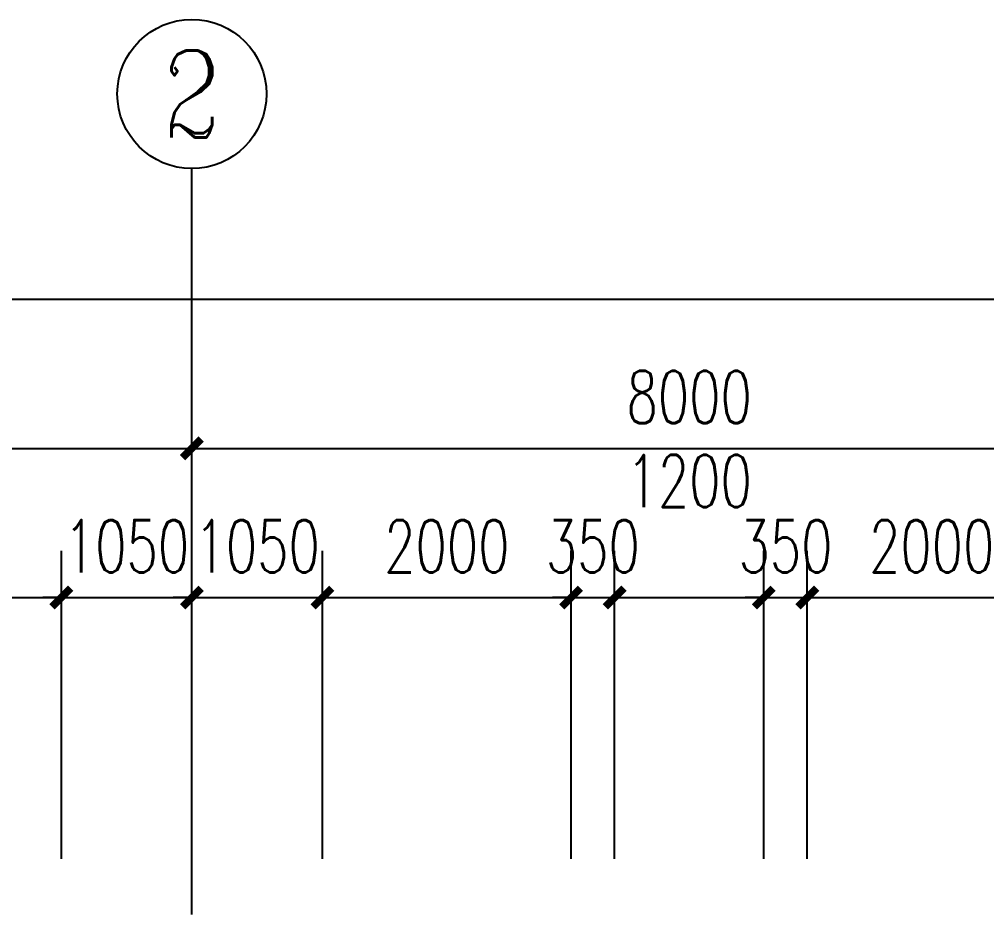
# Model space of a CAD drawing. Extents: x 0 to 2972856, y -1269770 to 0.
# Drawn here: x 2681768 to 2689548, y -1010756 to -1003556 of the extents above; entities that cross this region are included whole.
import ezdxf
from ezdxf.enums import TextEntityAlignment as Align

# ---------------------------------------------------------------- set-up
doc = ezdxf.new("R2010")
doc.units = 0
doc.header["$LTSCALE"] = 1000
doc.header["$PDSIZE"] = 50
doc.layers.add('1-建筑底图', color=8, linetype='Continuous')
doc.layers.add('AXIS_TEXT', color=7, linetype='Continuous')
doc.styles.add('_TCH_AXIS', font='COMPLEX', dxfattribs={"bigfont": 'GBCBIG'})
doc.styles.add('A_DIM_T3', font='SIMPLEX', dxfattribs={"width": 0.7, "bigfont": 'HZ'})
doc.styles.add('COMPLEX', font='COMPLEX')
doc.dimstyles.new('_TCH_ARCH&&150', dxfattribs={"dimtxt": 420, "dimasz": 150, "dimexe": 375, "dimexo": 450, "dimgap": 202.5, "dimtad": 1, "dimdec": 0, "dimzin": 0, "dimdsep": 46, "dimtxsty": 'A_DIM_T3', "dimblk": 'ARCHTICK', "dimcen": 0.09, "dimclrt": 7, "dimazin": 2, "dimtfac": 1, "dimtdec": 0, "dimtix": 1, "dimtmove": 2, "dimatfit": 3, "dimfxl": 150, "dimtolj": 1, "dimtzin": 0, "dimarcsym": 0})

# ---------------------------------------------------------------- blocks, each defined once
blk = doc.blocks.new('_ArchTick')
at = {"color": 0, "linetype": 'ByBlock', "const_width": 0.4}
blk.add_lwpolyline([(-0.5, -0.5), (0.5, 0.5)], dxfattribs=at)
blk = doc.blocks.new('*D221')
at = {"layer": '1-建筑底图', "color": 0, "lineweight": -2, "transparency": 16777216}
for p, q in [((-600, 79650), (-600, 84525)), ((106600, 79650), (106600, 84525)), ((-600, 84150), (106600, 84150))]:
    blk.add_line(p, q, dxfattribs=at)
at = {"layer": 'Defpoints', "color": 0, "transparency": 16777216}
for p in [(106600, 84150), (-600, 79200), (106600, 79200)]:
    blk.add_point(p, dxfattribs=at)
at = {"layer": '1-建筑底图', "color": 0, "lineweight": -2, "transparency": 16777216, "xscale": 150, "yscale": 150, "zscale": 150, "rotation": 180}
blk.add_blockref('_ArchTick', (-600, 84150), dxfattribs=at)
at = {"layer": '1-建筑底图', "color": 0, "lineweight": -2, "transparency": 16777216, "xscale": 150, "yscale": 150, "zscale": 150}
blk.add_blockref('_ArchTick', (106600, 84150), dxfattribs=at)
at = {"layer": '1-建筑底图', "color": 7, "transparency": 16777216, "insert": (53000, 84562.5), "char_height": 420, "attachment_point": 5, "style": 'A_DIM_T3'}
blk.add_mtext('\\A1;107200', dxfattribs=at)
blk = doc.blocks.new('*D223')
at = {"layer": '1-建筑底图', "color": 0, "lineweight": -2, "transparency": 16777216}
for p, q in [((-300, 79650), (-300, 83325)), ((7700, 79650), (7700, 83325)), ((-300, 82950), (7700, 82950))]:
    blk.add_line(p, q, dxfattribs=at)
at = {"layer": 'Defpoints', "color": 0, "transparency": 16777216}
for p in [(7700, 82950), (-300, 79200), (7700, 79200)]:
    blk.add_point(p, dxfattribs=at)
at = {"layer": '1-建筑底图', "color": 0, "lineweight": -2, "transparency": 16777216, "xscale": 150, "yscale": 150, "zscale": 150, "rotation": 180}
blk.add_blockref('_ArchTick', (-300, 82950), dxfattribs=at)
at = {"layer": '1-建筑底图', "color": 0, "lineweight": -2, "transparency": 16777216, "xscale": 150, "yscale": 150, "zscale": 150}
blk.add_blockref('_ArchTick', (7700, 82950), dxfattribs=at)
at = {"layer": '1-建筑底图', "color": 7, "transparency": 16777216, "insert": (3700, 83362.5), "char_height": 420, "attachment_point": 5, "style": 'A_DIM_T3'}
blk.add_mtext('\\A1;8000', dxfattribs=at)
blk = doc.blocks.new('*D224')
at = {"layer": '1-建筑底图', "color": 0, "lineweight": -2, "transparency": 16777216}
for p, q in [((7700, 79650), (7700, 83325)), ((15700, 79650), (15700, 83325)), ((7700, 82950), (15700, 82950))]:
    blk.add_line(p, q, dxfattribs=at)
at = {"layer": 'Defpoints', "color": 0, "transparency": 16777216}
for p in [(15700, 82950), (7700, 79200), (15700, 79200)]:
    blk.add_point(p, dxfattribs=at)
at = {"layer": '1-建筑底图', "color": 0, "lineweight": -2, "transparency": 16777216, "xscale": 150, "yscale": 150, "zscale": 150, "rotation": 180}
blk.add_blockref('_ArchTick', (7700, 82950), dxfattribs=at)
at = {"layer": '1-建筑底图', "color": 0, "lineweight": -2, "transparency": 16777216, "xscale": 150, "yscale": 150, "zscale": 150}
blk.add_blockref('_ArchTick', (15700, 82950), dxfattribs=at)
at = {"layer": '1-建筑底图', "color": 7, "transparency": 16777216, "insert": (11700, 83362.5), "char_height": 420, "attachment_point": 5, "style": 'A_DIM_T3'}
blk.add_mtext('\\A1;8000', dxfattribs=at)
blk = doc.blocks.new('*D339')
at = {"layer": '1-建筑底图', "color": 0, "lineweight": -2, "transparency": 16777216}
for p, q in [((12650, 79650), (12650, 82125)), ((14650, 79650), (14650, 82125)), ((12650, 81750), (14650, 81750))]:
    blk.add_line(p, q, dxfattribs=at)
at = {"layer": 'Defpoints', "color": 0, "transparency": 16777216}
for p in [(14650, 81750), (12650, 79200), (14650, 79200)]:
    blk.add_point(p, dxfattribs=at)
at = {"layer": '1-建筑底图', "color": 0, "lineweight": -2, "transparency": 16777216, "xscale": 150, "yscale": 150, "zscale": 150, "rotation": 180}
blk.add_blockref('_ArchTick', (12650, 81750), dxfattribs=at)
at = {"layer": '1-建筑底图', "color": 0, "lineweight": -2, "transparency": 16777216, "xscale": 150, "yscale": 150, "zscale": 150}
blk.add_blockref('_ArchTick', (14650, 81750), dxfattribs=at)
at = {"layer": '1-建筑底图', "color": 7, "transparency": 16777216, "insert": (13650, 82162.5), "char_height": 420, "attachment_point": 5, "style": 'A_DIM_T3'}
blk.add_mtext('\\A1;2000', dxfattribs=at)
blk = doc.blocks.new('*D340')
at = {"layer": '1-建筑底图', "color": 0, "lineweight": -2, "transparency": 16777216}
for p, q in [((12300, 79650), (12300, 82125)), ((12650, 79650), (12650, 82125)), ((12300, 81750), (12150, 81750)), ((12300, 81750), (12650, 81750)), ((12650, 81750), (12800, 81750))]:
    blk.add_line(p, q, dxfattribs=at)
at = {"layer": 'Defpoints', "color": 0, "transparency": 16777216}
for p in [(12650, 81750), (12300, 79200), (12650, 79200)]:
    blk.add_point(p, dxfattribs=at)
at = {"layer": '1-建筑底图', "color": 0, "lineweight": -2, "transparency": 16777216, "xscale": 150, "yscale": 150, "zscale": 150}
blk.add_blockref('_ArchTick', (12300, 81750), dxfattribs=at)
at = {"layer": '1-建筑底图', "color": 0, "lineweight": -2, "transparency": 16777216, "xscale": 150, "yscale": 150, "zscale": 150, "rotation": 180}
blk.add_blockref('_ArchTick', (12650, 81750), dxfattribs=at)
at = {"layer": '1-建筑底图', "color": 7, "transparency": 16777216, "insert": (12475, 82162.5), "char_height": 420, "attachment_point": 5, "style": 'A_DIM_T3'}
blk.add_mtext('\\A1;350', dxfattribs=at)
blk = doc.blocks.new('*D341')
at = {"layer": '1-建筑底图', "color": 0, "lineweight": -2, "transparency": 16777216}
for p, q in [((11100, 79650), (11100, 82125)), ((12300, 79650), (12300, 82125)), ((11100, 81750), (12300, 81750))]:
    blk.add_line(p, q, dxfattribs=at)
at = {"layer": 'Defpoints', "color": 0, "transparency": 16777216}
for p in [(12300, 81750), (11100, 79200), (12300, 79200)]:
    blk.add_point(p, dxfattribs=at)
at = {"layer": '1-建筑底图', "color": 0, "lineweight": -2, "transparency": 16777216, "xscale": 150, "yscale": 150, "zscale": 150, "rotation": 180}
blk.add_blockref('_ArchTick', (11100, 81750), dxfattribs=at)
at = {"layer": '1-建筑底图', "color": 0, "lineweight": -2, "transparency": 16777216, "xscale": 150, "yscale": 150, "zscale": 150}
blk.add_blockref('_ArchTick', (12300, 81750), dxfattribs=at)
at = {"layer": '1-建筑底图', "color": 7, "transparency": 16777216, "insert": (11700, 82687.5), "char_height": 420, "attachment_point": 5, "style": 'A_DIM_T3'}
blk.add_mtext('\\A1;1200', dxfattribs=at)
blk = doc.blocks.new('*D342')
at = {"layer": '1-建筑底图', "color": 0, "lineweight": -2, "transparency": 16777216}
for p, q in [((10750, 79650), (10750, 82125)), ((11100, 79650), (11100, 82125)), ((10750, 81750), (10600, 81750)), ((10750, 81750), (11100, 81750)), ((11100, 81750), (11250, 81750))]:
    blk.add_line(p, q, dxfattribs=at)
at = {"layer": 'Defpoints', "color": 0, "transparency": 16777216}
for p in [(11100, 81750), (10750, 79200), (11100, 79200)]:
    blk.add_point(p, dxfattribs=at)
at = {"layer": '1-建筑底图', "color": 0, "lineweight": -2, "transparency": 16777216, "xscale": 150, "yscale": 150, "zscale": 150}
blk.add_blockref('_ArchTick', (10750, 81750), dxfattribs=at)
at = {"layer": '1-建筑底图', "color": 0, "lineweight": -2, "transparency": 16777216, "xscale": 150, "yscale": 150, "zscale": 150, "rotation": 180}
blk.add_blockref('_ArchTick', (11100, 81750), dxfattribs=at)
at = {"layer": '1-建筑底图', "color": 7, "transparency": 16777216, "insert": (10925, 82162.5), "char_height": 420, "attachment_point": 5, "style": 'A_DIM_T3'}
blk.add_mtext('\\A1;350', dxfattribs=at)
blk = doc.blocks.new('*D343')
at = {"layer": '1-建筑底图', "color": 0, "lineweight": -2, "transparency": 16777216}
for p, q in [((8750, 79650), (8750, 82125)), ((10750, 79650), (10750, 82125)), ((8750, 81750), (10750, 81750))]:
    blk.add_line(p, q, dxfattribs=at)
at = {"layer": 'Defpoints', "color": 0, "transparency": 16777216}
for p in [(10750, 81750), (8750, 79200), (10750, 79200)]:
    blk.add_point(p, dxfattribs=at)
at = {"layer": '1-建筑底图', "color": 0, "lineweight": -2, "transparency": 16777216, "xscale": 150, "yscale": 150, "zscale": 150, "rotation": 180}
blk.add_blockref('_ArchTick', (8750, 81750), dxfattribs=at)
at = {"layer": '1-建筑底图', "color": 0, "lineweight": -2, "transparency": 16777216, "xscale": 150, "yscale": 150, "zscale": 150}
blk.add_blockref('_ArchTick', (10750, 81750), dxfattribs=at)
at = {"layer": '1-建筑底图', "color": 7, "transparency": 16777216, "insert": (9750, 82162.5), "char_height": 420, "attachment_point": 5, "style": 'A_DIM_T3'}
blk.add_mtext('\\A1;2000', dxfattribs=at)
blk = doc.blocks.new('*D344')
at = {"layer": '1-建筑底图', "color": 0, "lineweight": -2, "transparency": 16777216}
for p, q in [((7700, 79650), (7700, 82125)), ((8750, 79650), (8750, 82125)), ((7700, 81750), (7550, 81750)), ((7700, 81750), (8750, 81750)), ((8750, 81750), (8900, 81750))]:
    blk.add_line(p, q, dxfattribs=at)
at = {"layer": 'Defpoints', "color": 0, "transparency": 16777216}
for p in [(8750, 81750), (7700, 79200), (8750, 79200)]:
    blk.add_point(p, dxfattribs=at)
at = {"layer": '1-建筑底图', "color": 0, "lineweight": -2, "transparency": 16777216, "xscale": 150, "yscale": 150, "zscale": 150}
blk.add_blockref('_ArchTick', (7700, 81750), dxfattribs=at)
at = {"layer": '1-建筑底图', "color": 0, "lineweight": -2, "transparency": 16777216, "xscale": 150, "yscale": 150, "zscale": 150, "rotation": 180}
blk.add_blockref('_ArchTick', (8750, 81750), dxfattribs=at)
at = {"layer": '1-建筑底图', "color": 7, "transparency": 16777216, "insert": (8225, 82162.5), "char_height": 420, "attachment_point": 5, "style": 'A_DIM_T3'}
blk.add_mtext('\\A1;1050', dxfattribs=at)
blk = doc.blocks.new('*D345')
at = {"layer": '1-建筑底图', "color": 0, "lineweight": -2, "transparency": 16777216}
for p, q in [((6650, 79650), (6650, 82125)), ((7700, 79650), (7700, 82125)), ((6650, 81750), (6500, 81750)), ((6650, 81750), (7700, 81750)), ((7700, 81750), (7850, 81750))]:
    blk.add_line(p, q, dxfattribs=at)
at = {"layer": 'Defpoints', "color": 0, "transparency": 16777216}
for p in [(7700, 81750), (6650, 79200), (7700, 79200)]:
    blk.add_point(p, dxfattribs=at)
at = {"layer": '1-建筑底图', "color": 0, "lineweight": -2, "transparency": 16777216, "xscale": 150, "yscale": 150, "zscale": 150}
blk.add_blockref('_ArchTick', (6650, 81750), dxfattribs=at)
at = {"layer": '1-建筑底图', "color": 0, "lineweight": -2, "transparency": 16777216, "xscale": 150, "yscale": 150, "zscale": 150, "rotation": 180}
blk.add_blockref('_ArchTick', (7700, 81750), dxfattribs=at)
at = {"layer": '1-建筑底图', "color": 7, "transparency": 16777216, "insert": (7175, 82162.5), "char_height": 420, "attachment_point": 5, "style": 'A_DIM_T3'}
blk.add_mtext('\\A1;1050', dxfattribs=at)
blk = doc.blocks.new('*D346')
at = {"layer": '1-建筑底图', "color": 0, "lineweight": -2, "transparency": 16777216}
for p, q in [((4650, 79650), (4650, 82125)), ((6650, 79650), (6650, 82125)), ((4650, 81750), (6650, 81750))]:
    blk.add_line(p, q, dxfattribs=at)
at = {"layer": 'Defpoints', "color": 0, "transparency": 16777216}
for p in [(6650, 81750), (4650, 79200), (6650, 79200)]:
    blk.add_point(p, dxfattribs=at)
at = {"layer": '1-建筑底图', "color": 0, "lineweight": -2, "transparency": 16777216, "xscale": 150, "yscale": 150, "zscale": 150, "rotation": 180}
blk.add_blockref('_ArchTick', (4650, 81750), dxfattribs=at)
at = {"layer": '1-建筑底图', "color": 0, "lineweight": -2, "transparency": 16777216, "xscale": 150, "yscale": 150, "zscale": 150}
blk.add_blockref('_ArchTick', (6650, 81750), dxfattribs=at)
at = {"layer": '1-建筑底图', "color": 7, "transparency": 16777216, "insert": (5650, 82162.5), "char_height": 420, "attachment_point": 5, "style": 'A_DIM_T3'}
blk.add_mtext('\\A1;2000', dxfattribs=at)
blk = doc.blocks.new('*D836')
at = {"layer": '1-建筑底图', "color": 0, "lineweight": -2, "transparency": 16777216}
for p, q in [((-600, 79650), (-600, 84525)), ((106600, 79650), (106600, 84525)), ((-600, 84150), (106600, 84150))]:
    blk.add_line(p, q, dxfattribs=at)
at = {"layer": 'Defpoints', "color": 0, "transparency": 16777216}
for p in [(106600, 84150), (-600, 79200), (106600, 79200)]:
    blk.add_point(p, dxfattribs=at)
at = {"layer": '1-建筑底图', "color": 0, "lineweight": -2, "transparency": 16777216, "xscale": 150, "yscale": 150, "zscale": 150, "rotation": 180}
blk.add_blockref('_ArchTick', (-600, 84150), dxfattribs=at)
at = {"layer": '1-建筑底图', "color": 0, "lineweight": -2, "transparency": 16777216, "xscale": 150, "yscale": 150, "zscale": 150}
blk.add_blockref('_ArchTick', (106600, 84150), dxfattribs=at)
at = {"layer": '1-建筑底图', "color": 7, "transparency": 16777216, "insert": (53000, 84562.5), "char_height": 420, "attachment_point": 5, "style": 'A_DIM_T3'}
blk.add_mtext('\\A1;107200', dxfattribs=at)
blk = doc.blocks.new('*D838')
at = {"layer": '1-建筑底图', "color": 0, "lineweight": -2, "transparency": 16777216}
for p, q in [((-300, 79650), (-300, 83325)), ((7700, 79650), (7700, 83325)), ((-300, 82950), (7700, 82950))]:
    blk.add_line(p, q, dxfattribs=at)
at = {"layer": 'Defpoints', "color": 0, "transparency": 16777216}
for p in [(7700, 82950), (-300, 79200), (7700, 79200)]:
    blk.add_point(p, dxfattribs=at)
at = {"layer": '1-建筑底图', "color": 0, "lineweight": -2, "transparency": 16777216, "xscale": 150, "yscale": 150, "zscale": 150, "rotation": 180}
blk.add_blockref('_ArchTick', (-300, 82950), dxfattribs=at)
at = {"layer": '1-建筑底图', "color": 0, "lineweight": -2, "transparency": 16777216, "xscale": 150, "yscale": 150, "zscale": 150}
blk.add_blockref('_ArchTick', (7700, 82950), dxfattribs=at)
at = {"layer": '1-建筑底图', "color": 7, "transparency": 16777216, "insert": (3700, 83362.5), "char_height": 420, "attachment_point": 5, "style": 'A_DIM_T3'}
blk.add_mtext('\\A1;8000', dxfattribs=at)
blk = doc.blocks.new('*D839')
at = {"layer": '1-建筑底图', "color": 0, "lineweight": -2, "transparency": 16777216}
for p, q in [((7700, 79650), (7700, 83325)), ((15700, 79650), (15700, 83325)), ((7700, 82950), (15700, 82950))]:
    blk.add_line(p, q, dxfattribs=at)
at = {"layer": 'Defpoints', "color": 0, "transparency": 16777216}
for p in [(15700, 82950), (7700, 79200), (15700, 79200)]:
    blk.add_point(p, dxfattribs=at)
at = {"layer": '1-建筑底图', "color": 0, "lineweight": -2, "transparency": 16777216, "xscale": 150, "yscale": 150, "zscale": 150, "rotation": 180}
blk.add_blockref('_ArchTick', (7700, 82950), dxfattribs=at)
at = {"layer": '1-建筑底图', "color": 0, "lineweight": -2, "transparency": 16777216, "xscale": 150, "yscale": 150, "zscale": 150}
blk.add_blockref('_ArchTick', (15700, 82950), dxfattribs=at)
at = {"layer": '1-建筑底图', "color": 7, "transparency": 16777216, "insert": (11700, 83362.5), "char_height": 420, "attachment_point": 5, "style": 'A_DIM_T3'}
blk.add_mtext('\\A1;8000', dxfattribs=at)
blk = doc.blocks.new('*D954')
at = {"layer": '1-建筑底图', "color": 0, "lineweight": -2, "transparency": 16777216}
for p, q in [((12650, 79650), (12650, 82125)), ((14650, 79650), (14650, 82125)), ((12650, 81750), (14650, 81750))]:
    blk.add_line(p, q, dxfattribs=at)
at = {"layer": 'Defpoints', "color": 0, "transparency": 16777216}
for p in [(14650, 81750), (12650, 79200), (14650, 79200)]:
    blk.add_point(p, dxfattribs=at)
at = {"layer": '1-建筑底图', "color": 0, "lineweight": -2, "transparency": 16777216, "xscale": 150, "yscale": 150, "zscale": 150, "rotation": 180}
blk.add_blockref('_ArchTick', (12650, 81750), dxfattribs=at)
at = {"layer": '1-建筑底图', "color": 0, "lineweight": -2, "transparency": 16777216, "xscale": 150, "yscale": 150, "zscale": 150}
blk.add_blockref('_ArchTick', (14650, 81750), dxfattribs=at)
at = {"layer": '1-建筑底图', "color": 7, "transparency": 16777216, "insert": (13650, 82162.5), "char_height": 420, "attachment_point": 5, "style": 'A_DIM_T3'}
blk.add_mtext('\\A1;2000', dxfattribs=at)
blk = doc.blocks.new('*D955')
at = {"layer": '1-建筑底图', "color": 0, "lineweight": -2, "transparency": 16777216}
for p, q in [((12300, 79650), (12300, 82125)), ((12650, 79650), (12650, 82125)), ((12300, 81750), (12150, 81750)), ((12300, 81750), (12650, 81750)), ((12650, 81750), (12800, 81750))]:
    blk.add_line(p, q, dxfattribs=at)
at = {"layer": 'Defpoints', "color": 0, "transparency": 16777216}
for p in [(12650, 81750), (12300, 79200), (12650, 79200)]:
    blk.add_point(p, dxfattribs=at)
at = {"layer": '1-建筑底图', "color": 0, "lineweight": -2, "transparency": 16777216, "xscale": 150, "yscale": 150, "zscale": 150}
blk.add_blockref('_ArchTick', (12300, 81750), dxfattribs=at)
at = {"layer": '1-建筑底图', "color": 0, "lineweight": -2, "transparency": 16777216, "xscale": 150, "yscale": 150, "zscale": 150, "rotation": 180}
blk.add_blockref('_ArchTick', (12650, 81750), dxfattribs=at)
at = {"layer": '1-建筑底图', "color": 7, "transparency": 16777216, "insert": (12475, 82162.5), "char_height": 420, "attachment_point": 5, "style": 'A_DIM_T3'}
blk.add_mtext('\\A1;350', dxfattribs=at)
blk = doc.blocks.new('*D956')
at = {"layer": '1-建筑底图', "color": 0, "lineweight": -2, "transparency": 16777216}
for p, q in [((11100, 79650), (11100, 82125)), ((12300, 79650), (12300, 82125)), ((11100, 81750), (12300, 81750))]:
    blk.add_line(p, q, dxfattribs=at)
at = {"layer": 'Defpoints', "color": 0, "transparency": 16777216}
for p in [(12300, 81750), (11100, 79200), (12300, 79200)]:
    blk.add_point(p, dxfattribs=at)
at = {"layer": '1-建筑底图', "color": 0, "lineweight": -2, "transparency": 16777216, "xscale": 150, "yscale": 150, "zscale": 150, "rotation": 180}
blk.add_blockref('_ArchTick', (11100, 81750), dxfattribs=at)
at = {"layer": '1-建筑底图', "color": 0, "lineweight": -2, "transparency": 16777216, "xscale": 150, "yscale": 150, "zscale": 150}
blk.add_blockref('_ArchTick', (12300, 81750), dxfattribs=at)
at = {"layer": '1-建筑底图', "color": 7, "transparency": 16777216, "insert": (11700, 82687.5), "char_height": 420, "attachment_point": 5, "style": 'A_DIM_T3'}
blk.add_mtext('\\A1;1200', dxfattribs=at)
blk = doc.blocks.new('*D957')
at = {"layer": '1-建筑底图', "color": 0, "lineweight": -2, "transparency": 16777216}
for p, q in [((10750, 79650), (10750, 82125)), ((11100, 79650), (11100, 82125)), ((10750, 81750), (10600, 81750)), ((10750, 81750), (11100, 81750)), ((11100, 81750), (11250, 81750))]:
    blk.add_line(p, q, dxfattribs=at)
at = {"layer": 'Defpoints', "color": 0, "transparency": 16777216}
for p in [(11100, 81750), (10750, 79200), (11100, 79200)]:
    blk.add_point(p, dxfattribs=at)
at = {"layer": '1-建筑底图', "color": 0, "lineweight": -2, "transparency": 16777216, "xscale": 150, "yscale": 150, "zscale": 150}
blk.add_blockref('_ArchTick', (10750, 81750), dxfattribs=at)
at = {"layer": '1-建筑底图', "color": 0, "lineweight": -2, "transparency": 16777216, "xscale": 150, "yscale": 150, "zscale": 150, "rotation": 180}
blk.add_blockref('_ArchTick', (11100, 81750), dxfattribs=at)
at = {"layer": '1-建筑底图', "color": 7, "transparency": 16777216, "insert": (10925, 82162.5), "char_height": 420, "attachment_point": 5, "style": 'A_DIM_T3'}
blk.add_mtext('\\A1;350', dxfattribs=at)
blk = doc.blocks.new('*D958')
at = {"layer": '1-建筑底图', "color": 0, "lineweight": -2, "transparency": 16777216}
for p, q in [((8750, 79650), (8750, 82125)), ((10750, 79650), (10750, 82125)), ((8750, 81750), (10750, 81750))]:
    blk.add_line(p, q, dxfattribs=at)
at = {"layer": 'Defpoints', "color": 0, "transparency": 16777216}
for p in [(10750, 81750), (8750, 79200), (10750, 79200)]:
    blk.add_point(p, dxfattribs=at)
at = {"layer": '1-建筑底图', "color": 0, "lineweight": -2, "transparency": 16777216, "xscale": 150, "yscale": 150, "zscale": 150, "rotation": 180}
blk.add_blockref('_ArchTick', (8750, 81750), dxfattribs=at)
at = {"layer": '1-建筑底图', "color": 0, "lineweight": -2, "transparency": 16777216, "xscale": 150, "yscale": 150, "zscale": 150}
blk.add_blockref('_ArchTick', (10750, 81750), dxfattribs=at)
at = {"layer": '1-建筑底图', "color": 7, "transparency": 16777216, "insert": (9750, 82162.5), "char_height": 420, "attachment_point": 5, "style": 'A_DIM_T3'}
blk.add_mtext('\\A1;2000', dxfattribs=at)
blk = doc.blocks.new('*D959')
at = {"layer": '1-建筑底图', "color": 0, "lineweight": -2, "transparency": 16777216}
for p, q in [((7700, 79650), (7700, 82125)), ((8750, 79650), (8750, 82125)), ((7700, 81750), (7550, 81750)), ((7700, 81750), (8750, 81750)), ((8750, 81750), (8900, 81750))]:
    blk.add_line(p, q, dxfattribs=at)
at = {"layer": 'Defpoints', "color": 0, "transparency": 16777216}
for p in [(8750, 81750), (7700, 79200), (8750, 79200)]:
    blk.add_point(p, dxfattribs=at)
at = {"layer": '1-建筑底图', "color": 0, "lineweight": -2, "transparency": 16777216, "xscale": 150, "yscale": 150, "zscale": 150}
blk.add_blockref('_ArchTick', (7700, 81750), dxfattribs=at)
at = {"layer": '1-建筑底图', "color": 0, "lineweight": -2, "transparency": 16777216, "xscale": 150, "yscale": 150, "zscale": 150, "rotation": 180}
blk.add_blockref('_ArchTick', (8750, 81750), dxfattribs=at)
at = {"layer": '1-建筑底图', "color": 7, "transparency": 16777216, "insert": (8225, 82162.5), "char_height": 420, "attachment_point": 5, "style": 'A_DIM_T3'}
blk.add_mtext('\\A1;1050', dxfattribs=at)
blk = doc.blocks.new('*D960')
at = {"layer": '1-建筑底图', "color": 0, "lineweight": -2, "transparency": 16777216}
for p, q in [((6650, 79650), (6650, 82125)), ((7700, 79650), (7700, 82125)), ((6650, 81750), (6500, 81750)), ((6650, 81750), (7700, 81750)), ((7700, 81750), (7850, 81750))]:
    blk.add_line(p, q, dxfattribs=at)
at = {"layer": 'Defpoints', "color": 0, "transparency": 16777216}
for p in [(7700, 81750), (6650, 79200), (7700, 79200)]:
    blk.add_point(p, dxfattribs=at)
at = {"layer": '1-建筑底图', "color": 0, "lineweight": -2, "transparency": 16777216, "xscale": 150, "yscale": 150, "zscale": 150}
blk.add_blockref('_ArchTick', (6650, 81750), dxfattribs=at)
at = {"layer": '1-建筑底图', "color": 0, "lineweight": -2, "transparency": 16777216, "xscale": 150, "yscale": 150, "zscale": 150, "rotation": 180}
blk.add_blockref('_ArchTick', (7700, 81750), dxfattribs=at)
at = {"layer": '1-建筑底图', "color": 7, "transparency": 16777216, "insert": (7175, 82162.5), "char_height": 420, "attachment_point": 5, "style": 'A_DIM_T3'}
blk.add_mtext('\\A1;1050', dxfattribs=at)
blk = doc.blocks.new('*D961')
at = {"layer": '1-建筑底图', "color": 0, "lineweight": -2, "transparency": 16777216}
for p, q in [((4650, 79650), (4650, 82125)), ((6650, 79650), (6650, 82125)), ((4650, 81750), (6650, 81750))]:
    blk.add_line(p, q, dxfattribs=at)
at = {"layer": 'Defpoints', "color": 0, "transparency": 16777216}
for p in [(6650, 81750), (4650, 79200), (6650, 79200)]:
    blk.add_point(p, dxfattribs=at)
at = {"layer": '1-建筑底图', "color": 0, "lineweight": -2, "transparency": 16777216, "xscale": 150, "yscale": 150, "zscale": 150, "rotation": 180}
blk.add_blockref('_ArchTick', (4650, 81750), dxfattribs=at)
at = {"layer": '1-建筑底图', "color": 0, "lineweight": -2, "transparency": 16777216, "xscale": 150, "yscale": 150, "zscale": 150}
blk.add_blockref('_ArchTick', (6650, 81750), dxfattribs=at)
at = {"layer": '1-建筑底图', "color": 7, "transparency": 16777216, "insert": (5650, 82162.5), "char_height": 420, "attachment_point": 5, "style": 'A_DIM_T3'}
blk.add_mtext('\\A1;2000', dxfattribs=at)
blk = doc.blocks.new('_AXISO')
blk.add_circle((0, 0), 0.5)
at = {"layer": 'AXIS_TEXT', "style": 'COMPLEX', "width": 1.041667}
blk.add_attdef('A', text='', height=0.56, dxfattribs=at).set_placement((-0.25, -0.28), (0.25, -0.28), align=Align.FIT)
blk = doc.blocks.new('*D439')
at = {"layer": '1-建筑底图', "color": 0, "lineweight": -2, "transparency": 16777216}
for p, q in [((-600, 79650), (-600, 84525)), ((106600, 79650), (106600, 84525)), ((-600, 84150), (106600, 84150))]:
    blk.add_line(p, q, dxfattribs=at)
at = {"layer": 'Defpoints', "color": 0, "transparency": 16777216}
for p in [(106600, 84150), (-600, 79200), (106600, 79200)]:
    blk.add_point(p, dxfattribs=at)
at = {"layer": '1-建筑底图', "color": 0, "lineweight": -2, "transparency": 16777216, "xscale": 150, "yscale": 150, "zscale": 150, "rotation": 180}
blk.add_blockref('_ArchTick', (-600, 84150), dxfattribs=at)
at = {"layer": '1-建筑底图', "color": 0, "lineweight": -2, "transparency": 16777216, "xscale": 150, "yscale": 150, "zscale": 150}
blk.add_blockref('_ArchTick', (106600, 84150), dxfattribs=at)
at = {"layer": '1-建筑底图', "color": 7, "transparency": 16777216, "insert": (53000, 84562.5), "char_height": 420, "attachment_point": 5, "style": 'A_DIM_T3'}
blk.add_mtext('\\A1;107200', dxfattribs=at)
blk = doc.blocks.new('*D441')
at = {"layer": '1-建筑底图', "color": 0, "lineweight": -2, "transparency": 16777216}
for p, q in [((-300, 79650), (-300, 83325)), ((7700, 79650), (7700, 83325)), ((-300, 82950), (7700, 82950))]:
    blk.add_line(p, q, dxfattribs=at)
at = {"layer": 'Defpoints', "color": 0, "transparency": 16777216}
for p in [(7700, 82950), (-300, 79200), (7700, 79200)]:
    blk.add_point(p, dxfattribs=at)
at = {"layer": '1-建筑底图', "color": 0, "lineweight": -2, "transparency": 16777216, "xscale": 150, "yscale": 150, "zscale": 150, "rotation": 180}
blk.add_blockref('_ArchTick', (-300, 82950), dxfattribs=at)
at = {"layer": '1-建筑底图', "color": 0, "lineweight": -2, "transparency": 16777216, "xscale": 150, "yscale": 150, "zscale": 150}
blk.add_blockref('_ArchTick', (7700, 82950), dxfattribs=at)
at = {"layer": '1-建筑底图', "color": 7, "transparency": 16777216, "insert": (3700, 83362.5), "char_height": 420, "attachment_point": 5, "style": 'A_DIM_T3'}
blk.add_mtext('\\A1;8000', dxfattribs=at)
blk = doc.blocks.new('*D442')
at = {"layer": '1-建筑底图', "color": 0, "lineweight": -2, "transparency": 16777216}
for p, q in [((7700, 79650), (7700, 83325)), ((15700, 79650), (15700, 83325)), ((7700, 82950), (15700, 82950))]:
    blk.add_line(p, q, dxfattribs=at)
at = {"layer": 'Defpoints', "color": 0, "transparency": 16777216}
for p in [(15700, 82950), (7700, 79200), (15700, 79200)]:
    blk.add_point(p, dxfattribs=at)
at = {"layer": '1-建筑底图', "color": 0, "lineweight": -2, "transparency": 16777216, "xscale": 150, "yscale": 150, "zscale": 150, "rotation": 180}
blk.add_blockref('_ArchTick', (7700, 82950), dxfattribs=at)
at = {"layer": '1-建筑底图', "color": 0, "lineweight": -2, "transparency": 16777216, "xscale": 150, "yscale": 150, "zscale": 150}
blk.add_blockref('_ArchTick', (15700, 82950), dxfattribs=at)
at = {"layer": '1-建筑底图', "color": 7, "transparency": 16777216, "insert": (11700, 83362.5), "char_height": 420, "attachment_point": 5, "style": 'A_DIM_T3'}
blk.add_mtext('\\A1;8000', dxfattribs=at)
blk = doc.blocks.new('*D557')
at = {"layer": '1-建筑底图', "color": 0, "lineweight": -2, "transparency": 16777216}
for p, q in [((12650, 79650), (12650, 82125)), ((14650, 79650), (14650, 82125)), ((12650, 81750), (14650, 81750))]:
    blk.add_line(p, q, dxfattribs=at)
at = {"layer": 'Defpoints', "color": 0, "transparency": 16777216}
for p in [(14650, 81750), (12650, 79200), (14650, 79200)]:
    blk.add_point(p, dxfattribs=at)
at = {"layer": '1-建筑底图', "color": 0, "lineweight": -2, "transparency": 16777216, "xscale": 150, "yscale": 150, "zscale": 150, "rotation": 180}
blk.add_blockref('_ArchTick', (12650, 81750), dxfattribs=at)
at = {"layer": '1-建筑底图', "color": 0, "lineweight": -2, "transparency": 16777216, "xscale": 150, "yscale": 150, "zscale": 150}
blk.add_blockref('_ArchTick', (14650, 81750), dxfattribs=at)
at = {"layer": '1-建筑底图', "color": 7, "transparency": 16777216, "insert": (13650, 82162.5), "char_height": 420, "attachment_point": 5, "style": 'A_DIM_T3'}
blk.add_mtext('\\A1;2000', dxfattribs=at)
blk = doc.blocks.new('*D558')
at = {"layer": '1-建筑底图', "color": 0, "lineweight": -2, "transparency": 16777216}
for p, q in [((12300, 79650), (12300, 82125)), ((12650, 79650), (12650, 82125)), ((12300, 81750), (12150, 81750)), ((12300, 81750), (12650, 81750)), ((12650, 81750), (12800, 81750))]:
    blk.add_line(p, q, dxfattribs=at)
at = {"layer": 'Defpoints', "color": 0, "transparency": 16777216}
for p in [(12650, 81750), (12300, 79200), (12650, 79200)]:
    blk.add_point(p, dxfattribs=at)
at = {"layer": '1-建筑底图', "color": 0, "lineweight": -2, "transparency": 16777216, "xscale": 150, "yscale": 150, "zscale": 150}
blk.add_blockref('_ArchTick', (12300, 81750), dxfattribs=at)
at = {"layer": '1-建筑底图', "color": 0, "lineweight": -2, "transparency": 16777216, "xscale": 150, "yscale": 150, "zscale": 150, "rotation": 180}
blk.add_blockref('_ArchTick', (12650, 81750), dxfattribs=at)
at = {"layer": '1-建筑底图', "color": 7, "transparency": 16777216, "insert": (12475, 82162.5), "char_height": 420, "attachment_point": 5, "style": 'A_DIM_T3'}
blk.add_mtext('\\A1;350', dxfattribs=at)
blk = doc.blocks.new('*D559')
at = {"layer": '1-建筑底图', "color": 0, "lineweight": -2, "transparency": 16777216}
for p, q in [((11100, 79650), (11100, 82125)), ((12300, 79650), (12300, 82125)), ((11100, 81750), (12300, 81750))]:
    blk.add_line(p, q, dxfattribs=at)
at = {"layer": 'Defpoints', "color": 0, "transparency": 16777216}
for p in [(12300, 81750), (11100, 79200), (12300, 79200)]:
    blk.add_point(p, dxfattribs=at)
at = {"layer": '1-建筑底图', "color": 0, "lineweight": -2, "transparency": 16777216, "xscale": 150, "yscale": 150, "zscale": 150, "rotation": 180}
blk.add_blockref('_ArchTick', (11100, 81750), dxfattribs=at)
at = {"layer": '1-建筑底图', "color": 0, "lineweight": -2, "transparency": 16777216, "xscale": 150, "yscale": 150, "zscale": 150}
blk.add_blockref('_ArchTick', (12300, 81750), dxfattribs=at)
at = {"layer": '1-建筑底图', "color": 7, "transparency": 16777216, "insert": (11700, 82687.5), "char_height": 420, "attachment_point": 5, "style": 'A_DIM_T3'}
blk.add_mtext('\\A1;1200', dxfattribs=at)
blk = doc.blocks.new('*D560')
at = {"layer": '1-建筑底图', "color": 0, "lineweight": -2, "transparency": 16777216}
for p, q in [((10750, 79650), (10750, 82125)), ((11100, 79650), (11100, 82125)), ((10750, 81750), (10600, 81750)), ((10750, 81750), (11100, 81750)), ((11100, 81750), (11250, 81750))]:
    blk.add_line(p, q, dxfattribs=at)
at = {"layer": 'Defpoints', "color": 0, "transparency": 16777216}
for p in [(11100, 81750), (10750, 79200), (11100, 79200)]:
    blk.add_point(p, dxfattribs=at)
at = {"layer": '1-建筑底图', "color": 0, "lineweight": -2, "transparency": 16777216, "xscale": 150, "yscale": 150, "zscale": 150}
blk.add_blockref('_ArchTick', (10750, 81750), dxfattribs=at)
at = {"layer": '1-建筑底图', "color": 0, "lineweight": -2, "transparency": 16777216, "xscale": 150, "yscale": 150, "zscale": 150, "rotation": 180}
blk.add_blockref('_ArchTick', (11100, 81750), dxfattribs=at)
at = {"layer": '1-建筑底图', "color": 7, "transparency": 16777216, "insert": (10925, 82162.5), "char_height": 420, "attachment_point": 5, "style": 'A_DIM_T3'}
blk.add_mtext('\\A1;350', dxfattribs=at)
blk = doc.blocks.new('*D561')
at = {"layer": '1-建筑底图', "color": 0, "lineweight": -2, "transparency": 16777216}
for p, q in [((8750, 79650), (8750, 82125)), ((10750, 79650), (10750, 82125)), ((8750, 81750), (10750, 81750))]:
    blk.add_line(p, q, dxfattribs=at)
at = {"layer": 'Defpoints', "color": 0, "transparency": 16777216}
for p in [(10750, 81750), (8750, 79200), (10750, 79200)]:
    blk.add_point(p, dxfattribs=at)
at = {"layer": '1-建筑底图', "color": 0, "lineweight": -2, "transparency": 16777216, "xscale": 150, "yscale": 150, "zscale": 150, "rotation": 180}
blk.add_blockref('_ArchTick', (8750, 81750), dxfattribs=at)
at = {"layer": '1-建筑底图', "color": 0, "lineweight": -2, "transparency": 16777216, "xscale": 150, "yscale": 150, "zscale": 150}
blk.add_blockref('_ArchTick', (10750, 81750), dxfattribs=at)
at = {"layer": '1-建筑底图', "color": 7, "transparency": 16777216, "insert": (9750, 82162.5), "char_height": 420, "attachment_point": 5, "style": 'A_DIM_T3'}
blk.add_mtext('\\A1;2000', dxfattribs=at)
blk = doc.blocks.new('*D562')
at = {"layer": '1-建筑底图', "color": 0, "lineweight": -2, "transparency": 16777216}
for p, q in [((7700, 79650), (7700, 82125)), ((8750, 79650), (8750, 82125)), ((7700, 81750), (7550, 81750)), ((7700, 81750), (8750, 81750)), ((8750, 81750), (8900, 81750))]:
    blk.add_line(p, q, dxfattribs=at)
at = {"layer": 'Defpoints', "color": 0, "transparency": 16777216}
for p in [(8750, 81750), (7700, 79200), (8750, 79200)]:
    blk.add_point(p, dxfattribs=at)
at = {"layer": '1-建筑底图', "color": 0, "lineweight": -2, "transparency": 16777216, "xscale": 150, "yscale": 150, "zscale": 150}
blk.add_blockref('_ArchTick', (7700, 81750), dxfattribs=at)
at = {"layer": '1-建筑底图', "color": 0, "lineweight": -2, "transparency": 16777216, "xscale": 150, "yscale": 150, "zscale": 150, "rotation": 180}
blk.add_blockref('_ArchTick', (8750, 81750), dxfattribs=at)
at = {"layer": '1-建筑底图', "color": 7, "transparency": 16777216, "insert": (8225, 82162.5), "char_height": 420, "attachment_point": 5, "style": 'A_DIM_T3'}
blk.add_mtext('\\A1;1050', dxfattribs=at)
blk = doc.blocks.new('*D563')
at = {"layer": '1-建筑底图', "color": 0, "lineweight": -2, "transparency": 16777216}
for p, q in [((6650, 79650), (6650, 82125)), ((7700, 79650), (7700, 82125)), ((6650, 81750), (6500, 81750)), ((6650, 81750), (7700, 81750)), ((7700, 81750), (7850, 81750))]:
    blk.add_line(p, q, dxfattribs=at)
at = {"layer": 'Defpoints', "color": 0, "transparency": 16777216}
for p in [(7700, 81750), (6650, 79200), (7700, 79200)]:
    blk.add_point(p, dxfattribs=at)
at = {"layer": '1-建筑底图', "color": 0, "lineweight": -2, "transparency": 16777216, "xscale": 150, "yscale": 150, "zscale": 150}
blk.add_blockref('_ArchTick', (6650, 81750), dxfattribs=at)
at = {"layer": '1-建筑底图', "color": 0, "lineweight": -2, "transparency": 16777216, "xscale": 150, "yscale": 150, "zscale": 150, "rotation": 180}
blk.add_blockref('_ArchTick', (7700, 81750), dxfattribs=at)
at = {"layer": '1-建筑底图', "color": 7, "transparency": 16777216, "insert": (7175, 82162.5), "char_height": 420, "attachment_point": 5, "style": 'A_DIM_T3'}
blk.add_mtext('\\A1;1050', dxfattribs=at)
blk = doc.blocks.new('*D564')
at = {"layer": '1-建筑底图', "color": 0, "lineweight": -2, "transparency": 16777216}
for p, q in [((4650, 79650), (4650, 82125)), ((6650, 79650), (6650, 82125)), ((4650, 81750), (6650, 81750))]:
    blk.add_line(p, q, dxfattribs=at)
at = {"layer": 'Defpoints', "color": 0, "transparency": 16777216}
for p in [(6650, 81750), (4650, 79200), (6650, 79200)]:
    blk.add_point(p, dxfattribs=at)
at = {"layer": '1-建筑底图', "color": 0, "lineweight": -2, "transparency": 16777216, "xscale": 150, "yscale": 150, "zscale": 150, "rotation": 180}
blk.add_blockref('_ArchTick', (4650, 81750), dxfattribs=at)
at = {"layer": '1-建筑底图', "color": 0, "lineweight": -2, "transparency": 16777216, "xscale": 150, "yscale": 150, "zscale": 150}
blk.add_blockref('_ArchTick', (6650, 81750), dxfattribs=at)
at = {"layer": '1-建筑底图', "color": 7, "transparency": 16777216, "insert": (5650, 82162.5), "char_height": 420, "attachment_point": 5, "style": 'A_DIM_T3'}
blk.add_mtext('\\A1;2000', dxfattribs=at)
blk = doc.blocks.new('1-二层建筑底图')
at = {"layer": '1-建筑底图'}
blk.add_line((7700, 79200), (7700, 85200), dxfattribs=at)
ref = blk.add_blockref('_AXISO', (7700, 85800), dxfattribs=dict(at, xscale=1200, yscale=1200, zscale=1200))
ref.add_attrib('A', '2', dxfattribs={"layer": 'AXIS_TEXT', "height": 698.9, "style": '_TCH_AXIS'}).set_placement((7467, 85450.5), (7933, 85450.5), align=Align.FIT)
for p1, p2, distance, picture, middle in [((-600, 79200), (106600, 79200), 4950, '*D221', (53000, 84562.5)), ((-600, 79200), (106600, 79200), 4950, '*D836', (53000, 84562.5)), ((-600, 79200), (106600, 79200), 4950, '*D439', (53000, 84562.5)), ((-300, 79200), (7700, 79200), 3750, '*D223', (3700, 83362.5)), ((-300, 79200), (7700, 79200), 3750, '*D838', (3700, 83362.5)), ((-300, 79200), (7700, 79200), 3750, '*D441', (3700, 83362.5)), ((7700, 79200), (15700, 79200), 3750, '*D224', (11700, 83362.5)), ((7700, 79200), (15700, 79200), 3750, '*D839', (11700, 83362.5)), ((7700, 79200), (15700, 79200), 3750, '*D442', (11700, 83362.5)), ((4650, 79200), (6650, 79200), 2550, '*D346', (5650, 82162.5)), ((4650, 79200), (6650, 79200), 2550, '*D961', (5650, 82162.5)), ((4650, 79200), (6650, 79200), 2550, '*D564', (5650, 82162.5)), ((6650, 79200), (7700, 79200), 2550, '*D345', (7175, 82162.5)), ((6650, 79200), (7700, 79200), 2550, '*D960', (7175, 82162.5)), ((6650, 79200), (7700, 79200), 2550, '*D563', (7175, 82162.5)), ((7700, 79200), (8750, 79200), 2550, '*D344', (8225, 82162.5)), ((7700, 79200), (8750, 79200), 2550, '*D959', (8225, 82162.5)), ((7700, 79200), (8750, 79200), 2550, '*D562', (8225, 82162.5)), ((8750, 79200), (10750, 79200), 2550, '*D343', (9750, 82162.5)), ((8750, 79200), (10750, 79200), 2550, '*D958', (9750, 82162.5)), ((8750, 79200), (10750, 79200), 2550, '*D561', (9750, 82162.5)), ((10750, 79200), (11100, 79200), 2550, '*D342', (10925, 82162.5)), ((10750, 79200), (11100, 79200), 2550, '*D957', (10925, 82162.5)), ((10750, 79200), (11100, 79200), 2550, '*D560', (10925, 82162.5)), ((12300, 79200), (12650, 79200), 2550, '*D340', (12475, 82162.5)), ((12300, 79200), (12650, 79200), 2550, '*D955', (12475, 82162.5)), ((12300, 79200), (12650, 79200), 2550, '*D558', (12475, 82162.5)), ((12650, 79200), (14650, 79200), 2550, '*D339', (13650, 82162.5)), ((12650, 79200), (14650, 79200), 2550, '*D954', (13650, 82162.5)), ((12650, 79200), (14650, 79200), 2550, '*D557', (13650, 82162.5))]:
    dim = blk.add_aligned_dim(p1=p1, p2=p2, distance=distance, dimstyle='_TCH_ARCH&&150', dxfattribs=at)
    dim.commit()
    dim.dimension.update_dxf_attribs({"geometry": picture, "text_midpoint": middle})
for picture in ['*D341', '*D956', '*D559']:
    dim = blk.add_linear_dim(base=(12300, 81750), p1=(11100, 79200), p2=(12300, 79200), angle=360, dimstyle='_TCH_ARCH&&150', dxfattribs=at)
    dim.commit()
    dim.dimension.update_dxf_attribs({"geometry": picture, "text_midpoint": (11700, 82687.5), "dimtype": 161})

msp = doc.modelspace()

# ---------------------------------------------------------------- block references
at = {"layer": '1-建筑底图', "linetype": 'ByBlock'}
msp.add_blockref('1-二层建筑底图', (2675455.9, -1089955.7), dxfattribs=at)
msp.add_blockref('1-二层建筑底图', (2675455.9, -1089955.7), dxfattribs=at)

doc.saveas('drawing.dxf')
